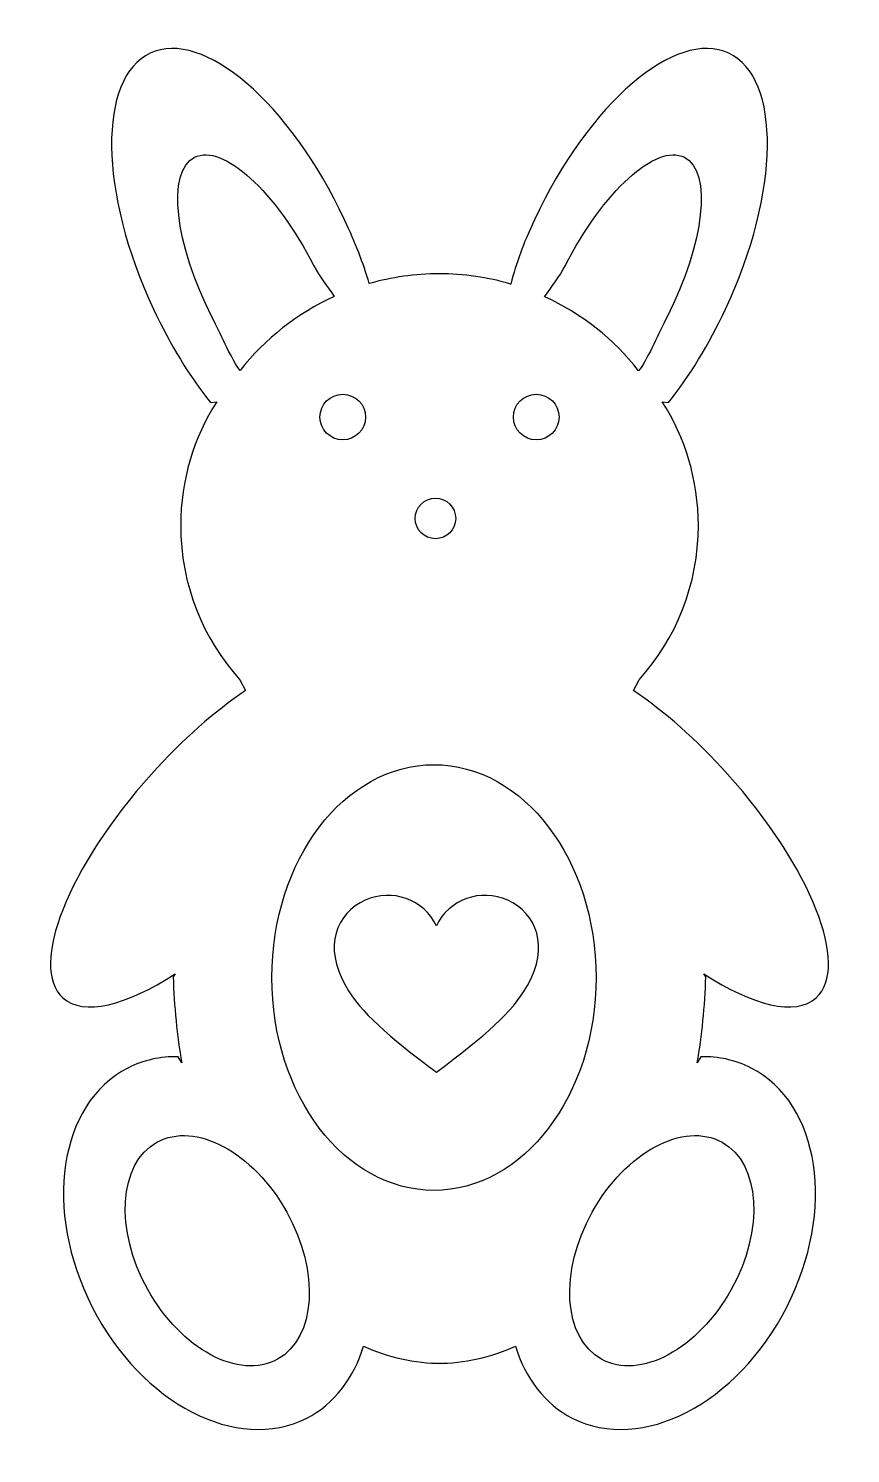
# Model space of a CAD drawing. Header units: centimetres. Extents: x -5.3 to 5.3, y -9.3 to 9.2.
import ezdxf

# ---------------------------------------------------------------- set-up
doc = ezdxf.new("R2010")
doc.units = ezdxf.units.CM
doc.header["$MEASUREMENT"] = 0
doc.layers.add('Camada 1', color=7, linetype='Continuous')

msp = doc.modelspace()

# ---------------------------------------------------------------- linework, layer by layer
at = {"layer": 'Camada 1'}
for points, knots in [([(0.9248, 5.90637), (1.00166, 6.19027), (1.08143, 6.41649), (1.23341, 6.74174), (1.23341, 6.74174), (1.94109, 8.25587), (3.0702, 9.22369), (3.75547, 8.90352), (3.75547, 8.90352), (4.44095, 8.58324), (4.42293, 7.0961), (3.71523, 5.58199), (3.71523, 5.58199), (3.49928, 5.11992), (3.24414, 4.70873), (2.97421, 4.36948), (2.97421, 4.36948), (2.97421, 4.36948), (2.8929, 4.3789), (2.8929, 4.3789), (2.8929, 4.3789), (3.18913, 3.91448), (3.3609, 3.36287), (3.3609, 2.77113), (3.3609, 2.77113), (3.3609, 2.00109), (3.0702, 1.29896), (2.59242, 0.76858), (2.59242, 0.76858), (2.59242, 0.76858), (2.51783, 0.63034), (2.51783, 0.63034), (2.51783, 0.63034), (2.91455, 0.36168), (3.33857, -0.00918), (3.74068, -0.45659), (3.74068, -0.45659), (4.82179, -1.65872), (5.33678, -2.9583), (4.89114, -3.35925), (4.89114, -3.35925), (4.62267, -3.60063), (4.06704, -3.46111), (3.43138, -3.0494), (3.43138, -3.0494), (3.43138, -3.0494), (3.45704, -3.0879), (3.45704, -3.0879), (3.45704, -3.0879), (3.44675, -3.47279), (3.40873, -3.84694), (3.34605, -4.206), (3.34605, -4.206), (3.34605, -4.206), (3.39412, -4.12435), (3.39412, -4.12435), (3.39412, -4.12435), (3.62209, -4.12054), (3.84338, -4.16774), (4.04661, -4.27164), (4.04661, -4.27164), (4.94365, -4.7299), (5.15106, -6.11904), (4.50968, -7.37425), (4.50968, -7.37425), (3.86844, -8.62951), (2.62135, -9.27563), (1.7242, -8.81726), (1.7242, -8.81726), (1.36328, -8.63279), (1.11399, -8.29772), (0.9867, -7.88135), (0.9867, -7.88135), (0.9867, -7.88135), (0.98763, -7.88114), (0.98763, -7.88114), (0.98763, -7.88114), (0.66651, -8.0273), (0.32591, -8.1059), (-0.02689, -8.1059), (-0.02689, -8.1059), (-0.02689, -8.1059), (0.02686, -8.10591), (0.02686, -8.10591), (0.02686, -8.10591), (-0.32594, -8.10591), (-0.66653, -8.0273), (-0.98763, -7.88115), (-0.98763, -7.88115), (-0.98763, -7.88115), (-0.9867, -7.88136), (-0.9867, -7.88136), (-0.9867, -7.88136), (-1.11402, -8.29773), (-1.36331, -8.6328), (-1.7242, -8.81727), (-1.7242, -8.81727), (-2.62136, -9.27566), (-3.86842, -8.62954), (-4.50972, -7.37428), (-4.50972, -7.37428), (-5.15104, -6.1191), (-4.94372, -4.72995), (-4.04662, -4.27167), (-4.04662, -4.27167), (-3.84339, -4.16774), (-3.62212, -4.12057), (-3.39416, -4.12438), (-3.39416, -4.12438), (-3.39416, -4.12438), (-3.34603, -4.20603), (-3.34603, -4.20603), (-3.34603, -4.20603), (-3.40874, -3.84699), (-3.44678, -3.47282), (-3.45702, -3.08793), (-3.45702, -3.08793), (-3.45702, -3.08793), (-3.43138, -3.04943), (-3.43138, -3.04943), (-3.43138, -3.04943), (-4.06702, -3.46115), (-4.62264, -3.60066), (-4.89106, -3.35928), (-4.89106, -3.35928), (-5.33683, -2.95833), (-4.82182, -1.65875), (-3.74068, -0.45662), (-3.74068, -0.45662), (-3.33851, -0.00921), (-2.91452, 0.36166), (-2.51783, 0.63031), (-2.51783, 0.63031), (-2.51783, 0.63031), (-2.59242, 0.76861), (-2.59242, 0.76861), (-2.59242, 0.76861), (-3.07018, 1.29899), (-3.3609, 2.00112), (-3.3609, 2.77116), (-3.3609, 2.77116), (-3.3609, 3.3629), (-3.18916, 3.9145), (-2.89288, 4.37893), (-2.89288, 4.37893), (-2.89288, 4.37893), (-2.97424, 4.36951), (-2.97424, 4.36951), (-2.97424, 4.36951), (-3.24414, 4.70876), (-3.49928, 5.11995), (-3.71523, 5.58202), (-3.71523, 5.58202), (-4.42285, 7.0961), (-4.44093, 8.58324), (-3.75547, 8.90352), (-3.75547, 8.90352), (-3.07017, 9.22372), (-1.94109, 8.25587), (-1.23344, 6.74174), (-1.23344, 6.74174), (-1.08863, 6.43186), (-0.99201, 6.18672), (-0.91205, 5.91198), (-0.91205, 5.91198), (-0.91205, 5.91198), (-0.91004, 5.91259), (-0.91004, 5.91259), (-0.91004, 5.91259), (-0.62207, 5.99485), (-0.31798, 6.03888), (-0.00358, 6.03888), (-0.00358, 6.03888), (0.31818, 6.03888), (0.62917, 5.99274), (0.92312, 5.90672), (0.92312, 5.90672), (0.92312, 5.90672), (0.9248, 5.90637), (0.9248, 5.90637)], [0, 0, 0, 0, 0.02173913, 0.02173913, 0.02173913, 0.02173913, 0.04347826, 0.04347826, 0.04347826, 0.04347826, 0.06521739, 0.06521739, 0.06521739, 0.06521739, 0.08695652, 0.08695652, 0.08695652, 0.08695652, 0.10869565, 0.10869565, 0.10869565, 0.10869565, 0.13043478, 0.13043478, 0.13043478, 0.13043478, 0.15217391, 0.15217391, 0.15217391, 0.15217391, 0.17391304, 0.17391304, 0.17391304, 0.17391304, 0.19565217, 0.19565217, 0.19565217, 0.19565217, 0.2173913, 0.2173913, 0.2173913, 0.2173913, 0.23913043, 0.23913043, 0.23913043, 0.23913043, 0.26086957, 0.26086957, 0.26086957, 0.26086957, 0.2826087, 0.2826087, 0.2826087, 0.2826087, 0.30434783, 0.30434783, 0.30434783, 0.30434783, 0.32608696, 0.32608696, 0.32608696, 0.32608696, 0.34782609, 0.34782609, 0.34782609, 0.34782609, 0.36956522, 0.36956522, 0.36956522, 0.36956522, 0.39130435, 0.39130435, 0.39130435, 0.39130435, 0.41304348, 0.41304348, 0.41304348, 0.41304348, 0.43478261, 0.43478261, 0.43478261, 0.43478261, 0.45652174, 0.45652174, 0.45652174, 0.45652174, 0.47826087, 0.47826087, 0.47826087, 0.47826087, 0.5, 0.5, 0.5, 0.5, 0.52173913, 0.52173913, 0.52173913, 0.52173913, 0.54347826, 0.54347826, 0.54347826, 0.54347826, 0.56521739, 0.56521739, 0.56521739, 0.56521739, 0.58695652, 0.58695652, 0.58695652, 0.58695652, 0.60869565, 0.60869565, 0.60869565, 0.60869565, 0.63043478, 0.63043478, 0.63043478, 0.63043478, 0.65217391, 0.65217391, 0.65217391, 0.65217391, 0.67391304, 0.67391304, 0.67391304, 0.67391304, 0.69565217, 0.69565217, 0.69565217, 0.69565217, 0.7173913, 0.7173913, 0.7173913, 0.7173913, 0.73913043, 0.73913043, 0.73913043, 0.73913043, 0.76086957, 0.76086957, 0.76086957, 0.76086957, 0.7826087, 0.7826087, 0.7826087, 0.7826087, 0.80434783, 0.80434783, 0.80434783, 0.80434783, 0.82608696, 0.82608696, 0.82608696, 0.82608696, 0.84782609, 0.84782609, 0.84782609, 0.84782609, 0.86956522, 0.86956522, 0.86956522, 0.86956522, 0.89130435, 0.89130435, 0.89130435, 0.89130435, 0.91304348, 0.91304348, 0.91304348, 0.91304348, 0.93478261, 0.93478261, 0.93478261, 0.93478261, 0.95652174, 0.95652174, 0.95652174, 0.95652174, 1, 1, 1, 1]), ([(-1.36734, 5.74336), (-1.45235, 5.87174), (-1.55853, 5.99792), (-1.6324, 6.14304), (-1.6324, 6.14304), (-2.12267, 7.10636), (-2.81556, 7.73708), (-3.17974, 7.5516), (-3.17974, 7.5516), (-3.54404, 7.36623), (-3.44186, 6.43493), (-2.95159, 5.47171), (-2.95159, 5.47171), (-2.85015, 5.27251), (-2.71852, 4.97067), (-2.60443, 4.80419), (-2.60443, 4.80419), (-2.60443, 4.80419), (-2.58953, 4.78546), (-2.58953, 4.78546), (-2.58953, 4.78546), (-2.26618, 5.19469), (-1.8478, 5.52534), (-1.36766, 5.74407), (-1.36766, 5.74407), (-1.36766, 5.74407), (-1.36734, 5.74336), (-1.36734, 5.74336)], [0, 0, 0, 0, 0.125, 0.125, 0.125, 0.125, 0.25, 0.25, 0.25, 0.25, 0.375, 0.375, 0.375, 0.375, 0.5, 0.5, 0.5, 0.5, 0.625, 0.625, 0.625, 0.625, 0.75, 0.75, 0.75, 0.75, 1, 1, 1, 1]), ([(1.36591, 5.74159), (1.84552, 5.52204), (2.26327, 5.19073), (2.58588, 4.78099), (2.58588, 4.78099), (2.58588, 4.78099), (2.6044, 4.80414), (2.6044, 4.80414), (2.6044, 4.80414), (2.71851, 4.97062), (2.85012, 5.27245), (2.95156, 5.47166), (2.95156, 5.47166), (3.44183, 6.43488), (3.54402, 7.36618), (3.17974, 7.55155), (3.17974, 7.55155), (2.81554, 7.73702), (2.12268, 7.10631), (1.6324, 6.14299), (1.6324, 6.14299), (1.55787, 5.99654), (1.45045, 5.86938), (1.36506, 5.73982), (1.36506, 5.73982), (1.36506, 5.73982), (1.36591, 5.74159), (1.36591, 5.74159)], [0, 0, 0, 0, 0.125, 0.125, 0.125, 0.125, 0.25, 0.25, 0.25, 0.25, 0.375, 0.375, 0.375, 0.375, 0.5, 0.5, 0.5, 0.5, 0.625, 0.625, 0.625, 0.625, 0.75, 0.75, 0.75, 0.75, 1, 1, 1, 1]), ([(1.36591, 5.74159), (1.36591, 5.74159), (1.36591, 5.74159), (1.36591, 5.74159), (1.36591, 5.74159), (1.36591, 5.74159), (1.36591, 5.74159), (1.36591, 5.74159)], [0, 0, 0, 0, 0.33333333, 0.33333333, 0.33333333, 0.33333333, 1, 1, 1, 1]), ([(-1.25598, 3.88313), (-1.09244, 3.88313), (-0.95994, 4.01566), (-0.95994, 4.1792), (-0.95994, 4.1792), (-0.95994, 4.34274), (-1.09247, 4.47527), (-1.25598, 4.47527), (-1.25598, 4.47527), (-1.41952, 4.47527), (-1.55205, 4.34274), (-1.55205, 4.1792), (-1.55205, 4.1792), (-1.55205, 4.01566), (-1.41954, 3.88313), (-1.25598, 3.88313)], [0, 0, 0, 0, 0.2, 0.2, 0.2, 0.2, 0.4, 0.4, 0.4, 0.4, 0.6, 0.6, 0.6, 0.6, 1, 1, 1, 1]), ([(1.55207, 4.1792), (1.55207, 4.34274), (1.41949, 4.47527), (1.256, 4.47527), (1.256, 4.47527), (1.09246, 4.47527), (0.95996, 4.34274), (0.95996, 4.1792), (0.95996, 4.1792), (0.95996, 4.01566), (1.09249, 3.88313), (1.256, 3.88313), (1.256, 3.88313), (1.41949, 3.88313), (1.55207, 4.01566), (1.55207, 4.1792)], [0, 0, 0, 0, 0.2, 0.2, 0.2, 0.2, 0.4, 0.4, 0.4, 0.4, 0.6, 0.6, 0.6, 0.6, 1, 1, 1, 1]), ([(-0.05263, 2.60035), (0.09265, 2.60035), (0.21042, 2.71812), (0.21042, 2.86348), (0.21042, 2.86348), (0.21042, 3.00887), (0.09265, 3.12663), (-0.05263, 3.12663), (-0.05263, 3.12663), (-0.19799, 3.12663), (-0.31586, 3.00886), (-0.31586, 2.86348), (-0.31586, 2.86348), (-0.31589, 2.71812), (-0.19801, 2.60035), (-0.05263, 2.60035)], [0, 0, 0, 0, 0.2, 0.2, 0.2, 0.2, 0.4, 0.4, 0.4, 0.4, 0.6, 0.6, 0.6, 0.6, 1, 1, 1, 1]), ([(-0.07181, -5.85965), (1.0908, -5.85965), (2.03337, -4.62264), (2.03337, -3.09663), (2.03337, -3.09663), (2.03337, -1.57062), (1.09079, -0.33359), (-0.07181, -0.33359), (-0.07181, -0.33359), (-1.23447, -0.33359), (-2.17705, -1.57062), (-2.17705, -3.09663), (-2.17705, -3.09663), (-2.17705, -4.62264), (-1.23447, -5.85965), (-0.07181, -5.85965)], [0, 0, 0, 0, 0.2, 0.2, 0.2, 0.2, 0.4, 0.4, 0.4, 0.4, 0.6, 0.6, 0.6, 0.6, 1, 1, 1, 1]), ([(-0.04011, -4.32708), (-0.68487, -3.83853), (-1.01203, -3.5641), (-1.22063, -3.20218), (-1.22063, -3.20218), (-1.51453, -2.69286), (-1.33623, -2.26132), (-0.96467, -2.09249), (-0.96467, -2.09249), (-0.61526, -1.93448), (-0.20159, -2.08273), (-0.04014, -2.42507), (-0.04014, -2.42507), (0.12163, -2.08273), (0.53546, -1.93448), (0.8854, -2.09249), (0.8854, -2.09249), (1.25645, -2.26135), (1.43404, -2.69286), (1.14062, -3.20218), (1.14062, -3.20218), (0.93234, -3.5641), (0.60497, -3.83852), (-0.04011, -4.32708)], [0, 0, 0, 0, 0.14285714, 0.14285714, 0.14285714, 0.14285714, 0.28571429, 0.28571429, 0.28571429, 0.28571429, 0.42857143, 0.42857143, 0.42857143, 0.42857143, 0.57142857, 0.57142857, 0.57142857, 0.57142857, 0.71428571, 0.71428571, 0.71428571, 0.71428571, 1, 1, 1, 1]), ([(-3.6694, -5.23507), (-4.16782, -5.51227), (-4.22116, -6.36746), (-3.78859, -7.14518), (-3.78859, -7.14518), (-3.35597, -7.92292), (-2.60133, -8.32863), (-2.10304, -8.05146), (-2.10304, -8.05146), (-1.60467, -7.77436), (-1.55133, -6.91904), (-1.98395, -6.14146), (-1.98395, -6.14146), (-2.41649, -5.36361), (-3.17114, -4.95797), (-3.6694, -5.23507)], [0, 0, 0, 0, 0.2, 0.2, 0.2, 0.2, 0.4, 0.4, 0.4, 0.4, 0.6, 0.6, 0.6, 0.6, 1, 1, 1, 1]), ([(1.98398, -6.14146), (1.55131, -6.91907), (1.6047, -7.77439), (2.10307, -8.05146), (2.10307, -8.05146), (2.60133, -8.32866), (3.35598, -7.92293), (3.7886, -7.14518), (3.7886, -7.14518), (4.22122, -6.36743), (4.16788, -5.51225), (3.66941, -5.23507), (3.66941, -5.23507), (3.17111, -4.95797), (2.41649, -5.36361), (1.98398, -6.14146)], [0, 0, 0, 0, 0.2, 0.2, 0.2, 0.2, 0.4, 0.4, 0.4, 0.4, 0.6, 0.6, 0.6, 0.6, 1, 1, 1, 1])]:
    msp.add_open_spline(points, degree=3, knots=knots, dxfattribs=at)

doc.saveas('drawing.dxf')
